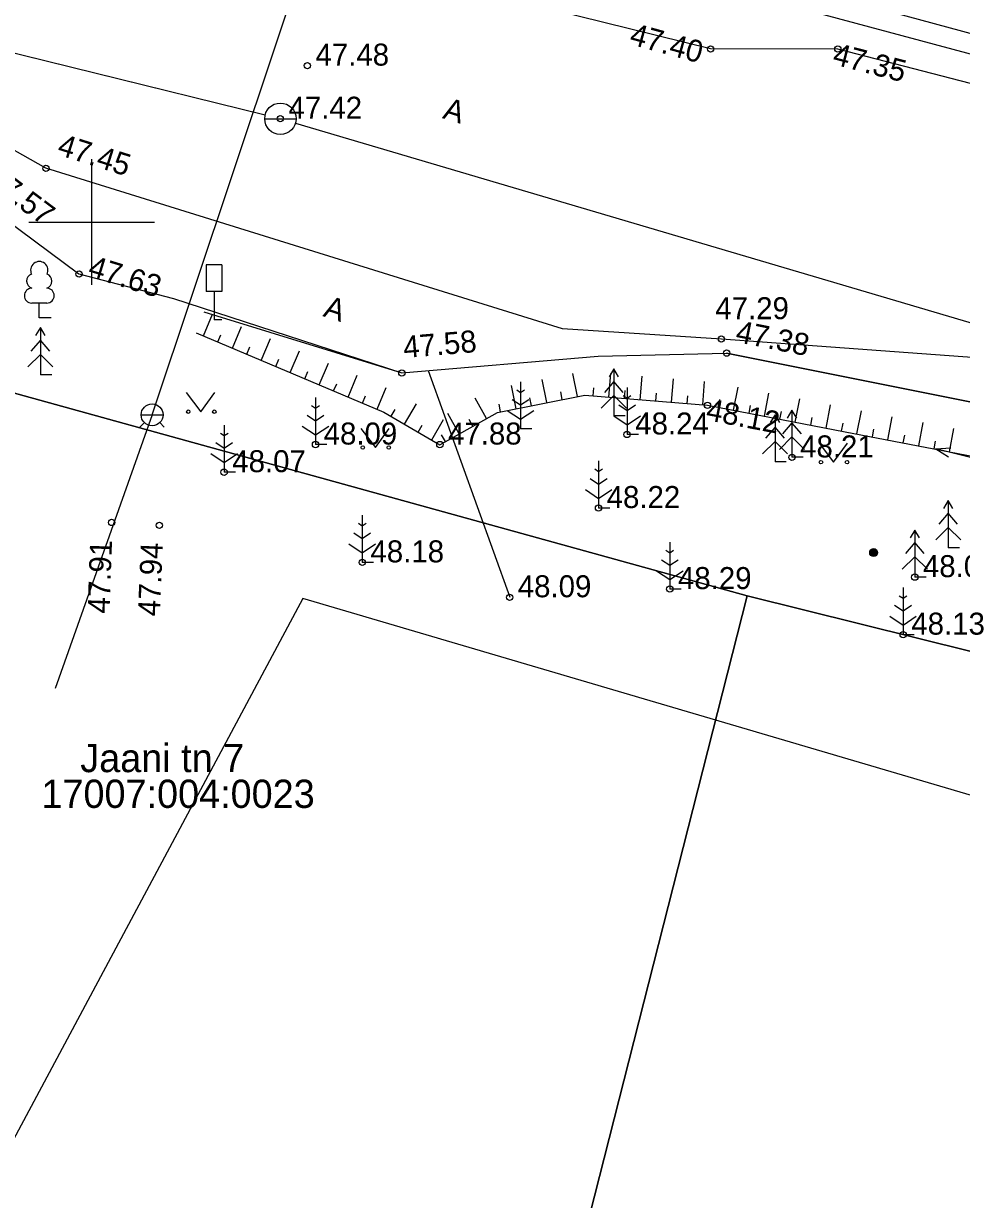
# Model space of a CAD drawing. Extents: x 641402 to 642190, y 6455542 to 6456258.
# Drawn here: x 641897.83 to 641927.7, y 6455818.89 to 6455856.32 of the extents above; entities that cross this region are included whole.
import ezdxf

# ---------------------------------------------------------------- set-up
doc = ezdxf.new("R2010")
doc.units = 0
for name, color, linetype in [('HALJASTUS', 7, 'Continuous'), ('KORGUS', 7, 'Continuous'), ('KTRASS', 7, 'Continuous'), ('LIIKLUS', 7, 'Continuous'), ('MOOTPIIR', 7, 'Continuous'), ('MPOHULIIN', 7, 'Continuous'), ('PIIR', 7, 'Continuous'), ('POST', 7, 'Continuous'), ('PUU', 7, 'Continuous'), ('RELJEEF', 7, 'Continuous'), ('TEE', 7, 'Continuous'), ('VKAEV', 7, 'Continuous'), ('VORK', 7, 'Continuous'), ('VTRASS', 7, 'Continuous')]:
    doc.layers.add(name, color=color, linetype=linetype)

msp = doc.modelspace()

# ---------------------------------------------------------------- linework, layer by layer
at = {"layer": 'HALJASTUS'}
for p, q in [((641903.017, 6455844.572), (641903.48, 6455843.965)), ((641903.48, 6455843.965), (641903.926, 6455844.572)), ((641908.571, 6455843.433), (641909.035, 6455842.827)), ((641909.035, 6455842.827), (641909.48, 6455843.433)), ((641923.161, 6455842.965), (641923.624, 6455842.358)), ((641923.624, 6455842.358), (641924.07, 6455842.965))]:
    msp.add_line(p, q, dxfattribs=at)
for centre in [(641903.079, 6455843.965), (641903.908, 6455843.965), (641908.634, 6455842.827), (641909.462, 6455842.827), (641923.223, 6455842.358), (641924.052, 6455842.358)]:
    msp.add_circle(centre, 0.055, dxfattribs=at)
at = {"layer": 'KORGUS'}
for centre in [(641919.71, 6455855.51), (641923.76, 6455855.51), (641906.87, 6455854.98), (641906.01, 6455853.29), (641898.548, 6455851.712), (641899.6, 6455848.35), (641920.05, 6455846.28), (641920.22, 6455845.83), (641909.88, 6455845.2), (641919.61, 6455844.17), (641917.05, 6455843.24), (641907.13, 6455842.92), (641911.09, 6455842.92), (641922.3, 6455842.51), (641904.22, 6455842.04), (641916.14, 6455840.9), (641900.64, 6455840.44), (641902.16, 6455840.35), (641908.62, 6455839.17), (641926.21, 6455838.7), (641918.41, 6455838.32), (641913.31, 6455838.06), (641925.84, 6455836.87)]:
    msp.add_circle(centre, 0.1, dxfattribs=at)
at = {"layer": 'KTRASS'}
msp.add_lwpolyline([(641974.383, 6455842.351), (641949.445, 6455849.082), (641946.4, 6455850.412), (641893.015, 6455864.721)], dxfattribs=at)
at = {"layer": 'LIIKLUS'}
for p, q in [((641903.65, 6455848.64), (641903.65, 6455847.79)), ((641904.15, 6455848.64), (641903.65, 6455848.64)), ((641904.15, 6455848.64), (641904.15, 6455847.79)), ((641904.15, 6455847.79), (641903.65, 6455847.79)), ((641903.9, 6455847.79), (641903.9, 6455846.89)), ((641904.15, 6455846.89), (641903.9, 6455846.89))]:
    msp.add_line(p, q, dxfattribs=at)
at = {"layer": 'MOOTPIIR'}
msp.add_lwpolyline([(641958.35, 6455822.816), (641906.722, 6455838.024), (641895.866, 6455817.746), (641847.374, 6455830.057), (641835.553, 6455846.955), (641804.672, 6455847.197), (641766.313, 6455849.611), (641762.695, 6455859.508), (641766.555, 6455915.512), (641804.672, 6455915.029), (641797.917, 6455933.134), (641783.683, 6455938.686), (641764.142, 6455957.033), (641738.82, 6456019.944)], dxfattribs=at)
at = {"layer": 'MPOHULIIN'}
for p, q in [((641926.885, 6455842.785), (641927.359, 6455842.819)), ((641926.885, 6455842.785), (641927.286, 6455842.529)), ((641929.067, 6455842.234), (641926.885, 6455842.785))]:
    msp.add_line(p, q, dxfattribs=at)
at = {"layer": 'PIIR'}
msp.add_lwpolyline([(641666.47, 6455814.86), (641708.51, 6455827.47), (641792.92, 6455857.55), (641814.75, 6455864.03), (641836.03, 6455859.17), (641835.37, 6455858.12), (641888.18, 6455847.14), (641920.87, 6455838.11), (642017.81, 6455814.02), (642026.82, 6455832.03), (641987.13, 6455842.3), (641926.2, 6455858.07), (641908.7, 6455863), (641853.07, 6455873.32), (641843.99, 6455875.09), (641824.3, 6455878.7), (641820.63, 6455878.89), (641788.47, 6455868.04), (641767.99, 6455860.95), (641762.5, 6455874.36), (641716.55, 6455854.87), (641719.97, 6455845.7), (641666.25, 6455827.3)], dxfattribs=at)
for points in [[(641920.87, 6455838.11), (641888.18, 6455847.14), (641851.63, 6455771.91), (641899.82, 6455755.42), (641903.62, 6455770.27)], [(641988.51, 6455718.47), (642017.81, 6455814.02), (641920.87, 6455838.11), (641903.62, 6455770.27), (641899.82, 6455755.42), (641896.22, 6455741.2)]]:
    msp.add_lwpolyline(points, close=True, dxfattribs=at)
at = {"layer": 'POST'}
for radius in [0.125, 0.105, 0.0851, 0.0651, 0.0451, 0.0251, 0.00511]:
    msp.add_circle((641924.899, 6455839.482), radius, dxfattribs=at)
at = {"layer": 'PUU'}
for p, q in [((641898.576, 6455847.423), (641898.096, 6455847.423)), ((641898.336, 6455846.948), (641898.336, 6455847.423)), ((641898.716, 6455846.948), (641898.336, 6455846.948)), ((641898.37, 6455846.64), (641898.22, 6455846.39)), ((641898.52, 6455846.39), (641898.37, 6455846.64)), ((641898.37, 6455846.64), (641898.37, 6455845.14)), ((641898.37, 6455846.24), (641898.07, 6455845.89)), ((641898.67, 6455845.89), (641898.37, 6455846.24)), ((641898.37, 6455845.79), (641897.97, 6455845.39)), ((641898.77, 6455845.39), (641898.37, 6455845.79)), ((641898.73, 6455845.14), (641898.37, 6455845.14)), ((641916.628, 6455845.329), (641916.478, 6455845.079)), ((641916.778, 6455845.079), (641916.628, 6455845.329)), ((641916.628, 6455845.329), (641916.628, 6455843.829)), ((641913.66, 6455844.568), (641913.536, 6455844.651)), ((641913.66, 6455844.918), (641913.66, 6455843.418)), ((641913.784, 6455844.651), (641913.66, 6455844.568)), ((641916.628, 6455844.929), (641916.328, 6455844.579)), ((641916.928, 6455844.579), (641916.628, 6455844.929)), ((641917.05, 6455844.74), (641917.05, 6455843.24)), ((641907.131, 6455844.418), (641907.131, 6455842.918)), ((641913.66, 6455844.168), (641913.393, 6455844.346)), ((641913.927, 6455844.346), (641913.66, 6455844.168)), ((641916.628, 6455844.479), (641916.228, 6455844.079)), ((641917.028, 6455844.079), (641916.628, 6455844.479)), ((641917.05, 6455844.39), (641916.926, 6455844.473)), ((641917.174, 6455844.473), (641917.05, 6455844.39)), ((641907.131, 6455844.068), (641907.007, 6455844.151)), ((641907.255, 6455844.151), (641907.131, 6455844.068)), ((641913.236, 6455844.007), (641913.66, 6455843.725)), ((641913.66, 6455843.725), (641914.084, 6455844.007)), ((641917.05, 6455843.99), (641916.783, 6455844.168)), ((641917.317, 6455844.168), (641917.05, 6455843.99)), ((641921.76, 6455843.87), (641921.61, 6455843.62)), ((641921.91, 6455843.62), (641921.76, 6455843.87)), ((641921.76, 6455843.87), (641921.76, 6455842.37)), ((641922.3, 6455844.013), (641922.15, 6455843.763)), ((641922.45, 6455843.763), (641922.3, 6455844.013)), ((641922.3, 6455844.013), (641922.3, 6455842.513)), ((641904.224, 6455843.542), (641904.224, 6455842.042)), ((641906.707, 6455843.507), (641907.131, 6455843.225)), ((641907.131, 6455843.668), (641906.864, 6455843.846)), ((641907.398, 6455843.846), (641907.131, 6455843.668)), ((641907.131, 6455843.225), (641907.555, 6455843.507)), ((641916.626, 6455843.829), (641917.05, 6455843.547)), ((641916.988, 6455843.829), (641916.628, 6455843.829)), ((641917.05, 6455843.547), (641917.474, 6455843.829)), ((641922.3, 6455843.613), (641922, 6455843.263)), ((641922.6, 6455843.263), (641922.3, 6455843.613)), ((641904.224, 6455843.192), (641904.1, 6455843.275)), ((641904.348, 6455843.275), (641904.224, 6455843.192)), ((641914.02, 6455843.418), (641913.66, 6455843.418)), ((641917.41, 6455843.24), (641917.05, 6455843.24)), ((641921.76, 6455843.47), (641921.46, 6455843.12)), ((641922.06, 6455843.12), (641921.76, 6455843.47)), ((641922.3, 6455843.163), (641921.9, 6455842.763)), ((641922.7, 6455842.763), (641922.3, 6455843.163)), ((641904.224, 6455842.792), (641903.957, 6455842.97)), ((641904.491, 6455842.97), (641904.224, 6455842.792)), ((641907.491, 6455842.918), (641907.131, 6455842.918)), ((641921.76, 6455843.02), (641921.36, 6455842.62)), ((641922.16, 6455842.62), (641921.76, 6455843.02)), ((641903.8, 6455842.631), (641904.224, 6455842.349)), ((641904.224, 6455842.349), (641904.648, 6455842.631)), ((641916.145, 6455842.399), (641916.145, 6455840.899)), ((641922.12, 6455842.37), (641921.76, 6455842.37)), ((641922.66, 6455842.513), (641922.3, 6455842.513)), ((641904.584, 6455842.042), (641904.224, 6455842.042)), ((641916.145, 6455842.049), (641916.021, 6455842.132)), ((641916.269, 6455842.132), (641916.145, 6455842.049)), ((641916.145, 6455841.649), (641915.878, 6455841.827)), ((641916.412, 6455841.827), (641916.145, 6455841.649)), ((641915.721, 6455841.488), (641916.145, 6455841.206)), ((641916.145, 6455841.206), (641916.569, 6455841.488)), ((641916.505, 6455840.899), (641916.145, 6455840.899)), ((641927.275, 6455841.134), (641927.125, 6455840.884)), ((641927.425, 6455840.884), (641927.275, 6455841.134)), ((641927.275, 6455841.134), (641927.275, 6455839.634)), ((641908.619, 6455840.671), (641908.619, 6455839.171)), ((641927.275, 6455840.734), (641926.975, 6455840.384)), ((641927.575, 6455840.384), (641927.275, 6455840.734)), ((641908.619, 6455840.321), (641908.495, 6455840.404)), ((641908.743, 6455840.404), (641908.619, 6455840.321)), ((641926.21, 6455840.2), (641926.06, 6455839.95)), ((641926.36, 6455839.95), (641926.21, 6455840.2)), ((641926.21, 6455840.2), (641926.21, 6455838.7)), ((641927.275, 6455840.284), (641926.875, 6455839.884)), ((641927.675, 6455839.884), (641927.275, 6455840.284)), ((641908.195, 6455839.76), (641908.619, 6455839.478)), ((641908.619, 6455839.921), (641908.352, 6455840.099)), ((641908.886, 6455840.099), (641908.619, 6455839.921)), ((641908.619, 6455839.478), (641909.043, 6455839.76)), ((641918.408, 6455839.816), (641918.408, 6455838.316)), ((641926.21, 6455839.8), (641925.91, 6455839.45)), ((641926.51, 6455839.45), (641926.21, 6455839.8)), ((641918.408, 6455839.466), (641918.284, 6455839.549)), ((641918.532, 6455839.549), (641918.408, 6455839.466)), ((641927.635, 6455839.634), (641927.275, 6455839.634)), ((641908.979, 6455839.171), (641908.619, 6455839.171)), ((641918.408, 6455839.066), (641918.141, 6455839.244)), ((641918.675, 6455839.244), (641918.408, 6455839.066)), ((641926.21, 6455839.35), (641925.81, 6455838.95)), ((641926.61, 6455838.95), (641926.21, 6455839.35)), ((641917.984, 6455838.905), (641918.408, 6455838.623)), ((641918.408, 6455838.623), (641918.832, 6455838.905)), ((641926.57, 6455838.7), (641926.21, 6455838.7)), ((641918.768, 6455838.316), (641918.408, 6455838.316)), ((641925.835, 6455838.366), (641925.835, 6455836.866)), ((641925.835, 6455838.016), (641925.711, 6455838.099)), ((641925.959, 6455838.099), (641925.835, 6455838.016)), ((641925.835, 6455837.616), (641925.568, 6455837.794)), ((641926.102, 6455837.794), (641925.835, 6455837.616)), ((641925.411, 6455837.455), (641925.835, 6455837.173)), ((641925.835, 6455837.173), (641926.259, 6455837.455)), ((641926.195, 6455836.866), (641925.835, 6455836.866))]:
    msp.add_line(p, q, dxfattribs=at)
for centre, radius, start, end in [((641898.336, 6455848.468), 0.277, 332.5799, 207.4201), ((641898.166, 6455848.121), 0.233, 109.0217, 253.1415), ((641898.506, 6455848.121), 0.233, 286.8508, 70.9859), ((641898.099, 6455847.66), 0.238, 90.0016, 269.3953), ((641898.573, 6455847.66), 0.238, 270.6047, 89.9984)]:
    msp.add_arc(centre, radius, start, end, dxfattribs=at)
at = {"layer": 'RELJEEF'}
for p, q in [((641903.563, 6455846.379), (641903.855, 6455847.069)), ((641904.484, 6455845.989), (641904.776, 6455846.68)), ((641904.024, 6455846.184), (641904.121, 6455846.414)), ((641905.405, 6455845.6), (641905.697, 6455846.291)), ((641904.945, 6455845.795), (641905.042, 6455846.025)), ((641906.327, 6455845.211), (641906.619, 6455845.901)), ((641905.866, 6455845.405), (641905.963, 6455845.636)), ((641907.248, 6455844.821), (641907.54, 6455845.512)), ((641906.787, 6455845.016), (641906.884, 6455845.246)), ((641908.169, 6455844.432), (641908.461, 6455845.123)), ((641914.495, 6455844.255), (641914.348, 6455844.991)), ((641915.475, 6455844.451), (641915.328, 6455845.186)), ((641916.468, 6455844.432), (641916.531, 6455845.179)), ((641917.465, 6455844.348), (641917.527, 6455845.096)), ((641918.461, 6455844.265), (641918.524, 6455845.012)), ((641907.708, 6455844.627), (641907.806, 6455844.857)), ((641909.09, 6455844.043), (641909.382, 6455844.733)), ((641913.514, 6455844.059), (641913.367, 6455844.795)), ((641915.97, 6455844.474), (641915.991, 6455844.723)), ((641916.966, 6455844.39), (641916.987, 6455844.639)), ((641919.458, 6455844.181), (641919.52, 6455844.928)), ((641920.442, 6455844.009), (641920.583, 6455844.746)), ((641908.629, 6455844.237), (641908.727, 6455844.468)), ((641912.576, 6455843.747), (641912.21, 6455844.401)), ((641914.004, 6455844.157), (641913.955, 6455844.402)), ((641914.985, 6455844.353), (641914.936, 6455844.598)), ((641917.963, 6455844.306), (641917.984, 6455844.556)), ((641918.959, 6455844.223), (641918.98, 6455844.472)), ((641919.951, 6455844.103), (641919.998, 6455844.349)), ((641921.424, 6455843.821), (641921.565, 6455844.558)), ((641922.406, 6455843.633), (641922.547, 6455844.37)), ((641909.536, 6455843.818), (641909.661, 6455844.035)), ((641909.968, 6455843.567), (641910.345, 6455844.216)), ((641911.703, 6455843.259), (641911.338, 6455843.913)), ((641913.024, 6455843.961), (641912.975, 6455844.207)), ((641920.933, 6455843.915), (641920.98, 6455844.161)), ((641921.915, 6455843.727), (641921.962, 6455843.973)), ((641923.388, 6455843.445), (641923.529, 6455844.181)), ((641924.37, 6455843.257), (641924.512, 6455843.993)), ((641910.4, 6455843.316), (641910.526, 6455843.533)), ((641910.833, 6455843.065), (641911.209, 6455843.714)), ((641912.14, 6455843.503), (641912.018, 6455843.721)), ((641922.897, 6455843.539), (641922.944, 6455843.784)), ((641923.879, 6455843.351), (641923.926, 6455843.596)), ((641925.353, 6455843.068), (641925.494, 6455843.805)), ((641926.335, 6455842.88), (641926.476, 6455843.617)), ((641911.267, 6455843.015), (641911.145, 6455843.233)), ((641924.862, 6455843.162), (641924.909, 6455843.408)), ((641925.844, 6455842.974), (641925.891, 6455843.22)), ((641927.317, 6455842.692), (641927.458, 6455843.429)), ((641926.826, 6455842.786), (641926.873, 6455843.032))]:
    msp.add_line(p, q, dxfattribs=at)
for points in [[(641903.574, 6455847.146), (641909.876, 6455845.201), (641916.125, 6455845.73), (641920.217, 6455845.831), (641928.915, 6455844.09), (641938.986, 6455841.172), (641951.697, 6455837.737)], [(641903.333, 6455846.476), (641909.309, 6455843.95), (641911.09, 6455842.916), (641912.926, 6455843.942), (641915.702, 6455844.496), (641919.614, 6455844.168), (641923.993, 6455843.329), (641928.371, 6455842.49), (641938.969, 6455839.265), (641951.08, 6455836.781)]]:
    msp.add_lwpolyline(points, dxfattribs=at)
at = {"layer": 'TEE'}
for points in [[(641973.655, 6455841.644), (641954.821, 6455846.547), (641947.934, 6455848.247), (641943.358, 6455850.431), (641923.756, 6455855.507), (641919.711, 6455855.511), (641910.376, 6455857.824), (641909.368, 6455858.201), (641908.5, 6455858.793), (641907.835, 6455859.494), (641907.266, 6455860.341), (641906.326, 6455862.131), (641895.19, 6455885.45), (641892.05, 6455892.41)], [(641920.051, 6455846.276), (641914.992, 6455846.604), (641906.77, 6455849.158), (641898.548, 6455851.712), (641896.65, 6455852.78), (641894.19, 6455854.21), (641893.18, 6455854.52), (641892.15, 6455854.61), (641891.11, 6455854.55), (641890.15, 6455854.3), (641889.17, 6455853.86), (641888.32, 6455853.28), (641887.61, 6455852.51), (641887.2, 6455851.6)], [(641887.51, 6455846.68), (641890.7, 6455851.23), (641894.21, 6455852.72), (641896.76, 6455850.45), (641899.599, 6455848.35), (641902.607, 6455847.564), (641909.876, 6455845.201), (641916.125, 6455845.73)], [(641968.326, 6455836.466), (641963.767, 6455837.707), (641952.481, 6455840.571), (641939.607, 6455843.417), (641929.476, 6455845.579), (641920.051, 6455846.276)], [(641966.17, 6455834.371), (641963.286, 6455834.963), (641951.697, 6455837.737), (641938.986, 6455841.172), (641928.915, 6455844.09), (641920.217, 6455845.831)], [(641910.712, 6455845.272), (641913.314, 6455838.058)]]:
    msp.add_lwpolyline(points, dxfattribs=at)
at = {"layer": 'VKAEV'}
for p, q in [((641905.513, 6455853.289), (641906.513, 6455853.289)), ((641901.578, 6455843.865), (641902.278, 6455843.865)), ((641901.681, 6455843.618), (641901.541, 6455843.478)), ((641902.175, 6455843.618), (641902.315, 6455843.478))]:
    msp.add_line(p, q, dxfattribs=at)
for centre, radius in [((641906.013, 6455853.289), 0.5), ((641901.928, 6455843.865), 0.35)]:
    msp.add_circle(centre, radius, dxfattribs=at)
at = {"layer": 'VORK'}
for p, q in [((641900, 6455852), (641900, 6455848)), ((641898, 6455850), (641902, 6455850))]:
    msp.add_line(p, q, dxfattribs=at)
at = {"layer": 'VTRASS'}
msp.add_line((641876.67, 6455860.53), (641905.528, 6455853.409), dxfattribs=at)
for points in [[(641830.406, 6456013.333), (641842.581, 6455988.407), (641849.246, 6455974.798), (641856.03, 6455961.407), (641862.492, 6455947.618), (641868.522, 6455933.583), (641874.966, 6455919.849), (641893.858, 6455878.083), (641890.671, 6455865.998), (641890.378, 6455864.841), (641891.088, 6455864.661), (641907.881, 6455861.457), (641957.497, 6455848.027), (641975.294, 6455843.236)], [(641901.928, 6455843.865), (641907.204, 6455859.648), (641907.881, 6455861.457)], [(641906.493, 6455853.147), (641957.159, 6455838.179), (641959.88, 6455828.259)], [(641901.928, 6455843.865), (641898.841, 6455835.161)]]:
    msp.add_lwpolyline(points, dxfattribs=at)

# ---------------------------------------------------------------- texts
at = {"layer": 'KORGUS'}
for s, rotation, p in [(' 47.40', 344.688, (641916.842, 6455855.738)), (' 47.35', 345.4544, (641923.308, 6455855.099)), (' 47.45', 342.5463, (641898.625, 6455852.234)), (' 47.57', 323.2168, (641896.4, 6455851.41)), (' 47.63', 342.9643, (641899.603, 6455848.355)), (' 47.58', 4.8388, (641909.69, 6455845.649)), (' 47.38', 348.6812, (641920.219, 6455846.243)), (' 48.12', 349.1526, (641919.276, 6455843.754)), (' 47.91', 87.9392, (641900.56, 6455837.273)), (' 47.94', 87.5484, (641902.16, 6455837.185))]:
    msp.add_text(s, height=0.7, rotation=rotation, dxfattribs=at).set_placement(p)
for s, p in [(' 47.48', (641906.87, 6455854.98)), (' 47.42', (641906.01, 6455853.29)), (' 47.29', (641919.6, 6455846.91)), (' 48.24', (641917.05, 6455843.24)), (' 48.09', (641907.13, 6455842.92)), (' 47.88', (641911.09, 6455842.92)), (' 48.21', (641922.3, 6455842.51)), (' 48.07', (641904.22, 6455842.04)), (' 48.22', (641916.14, 6455840.9)), (' 48.18', (641908.62, 6455839.17)), (' 48.09', (641926.21, 6455838.7)), (' 48.29', (641918.41, 6455838.32)), (' 48.09', (641913.31, 6455838.06)), (' 48.13', (641925.84, 6455836.87))]:
    msp.add_text(s, height=0.7, dxfattribs=at).set_placement(p)
at = {"layer": 'PIIR'}
for s, p in [('Jaani tn 7', (641899.641, 6455832.494)), ('17007:004:0023', (641898.404, 6455831.355))]:
    msp.add_text(s, height=0.9, dxfattribs=at).set_placement(p)
at = {"layer": 'TEE'}
for rotation, p in [(342.7436, (641911.149, 6455853.311)), (341.9917, (641907.345, 6455847.01))]:
    msp.add_text('A', height=0.7, rotation=rotation, dxfattribs=at).set_placement(p)

doc.saveas('drawing.dxf')
